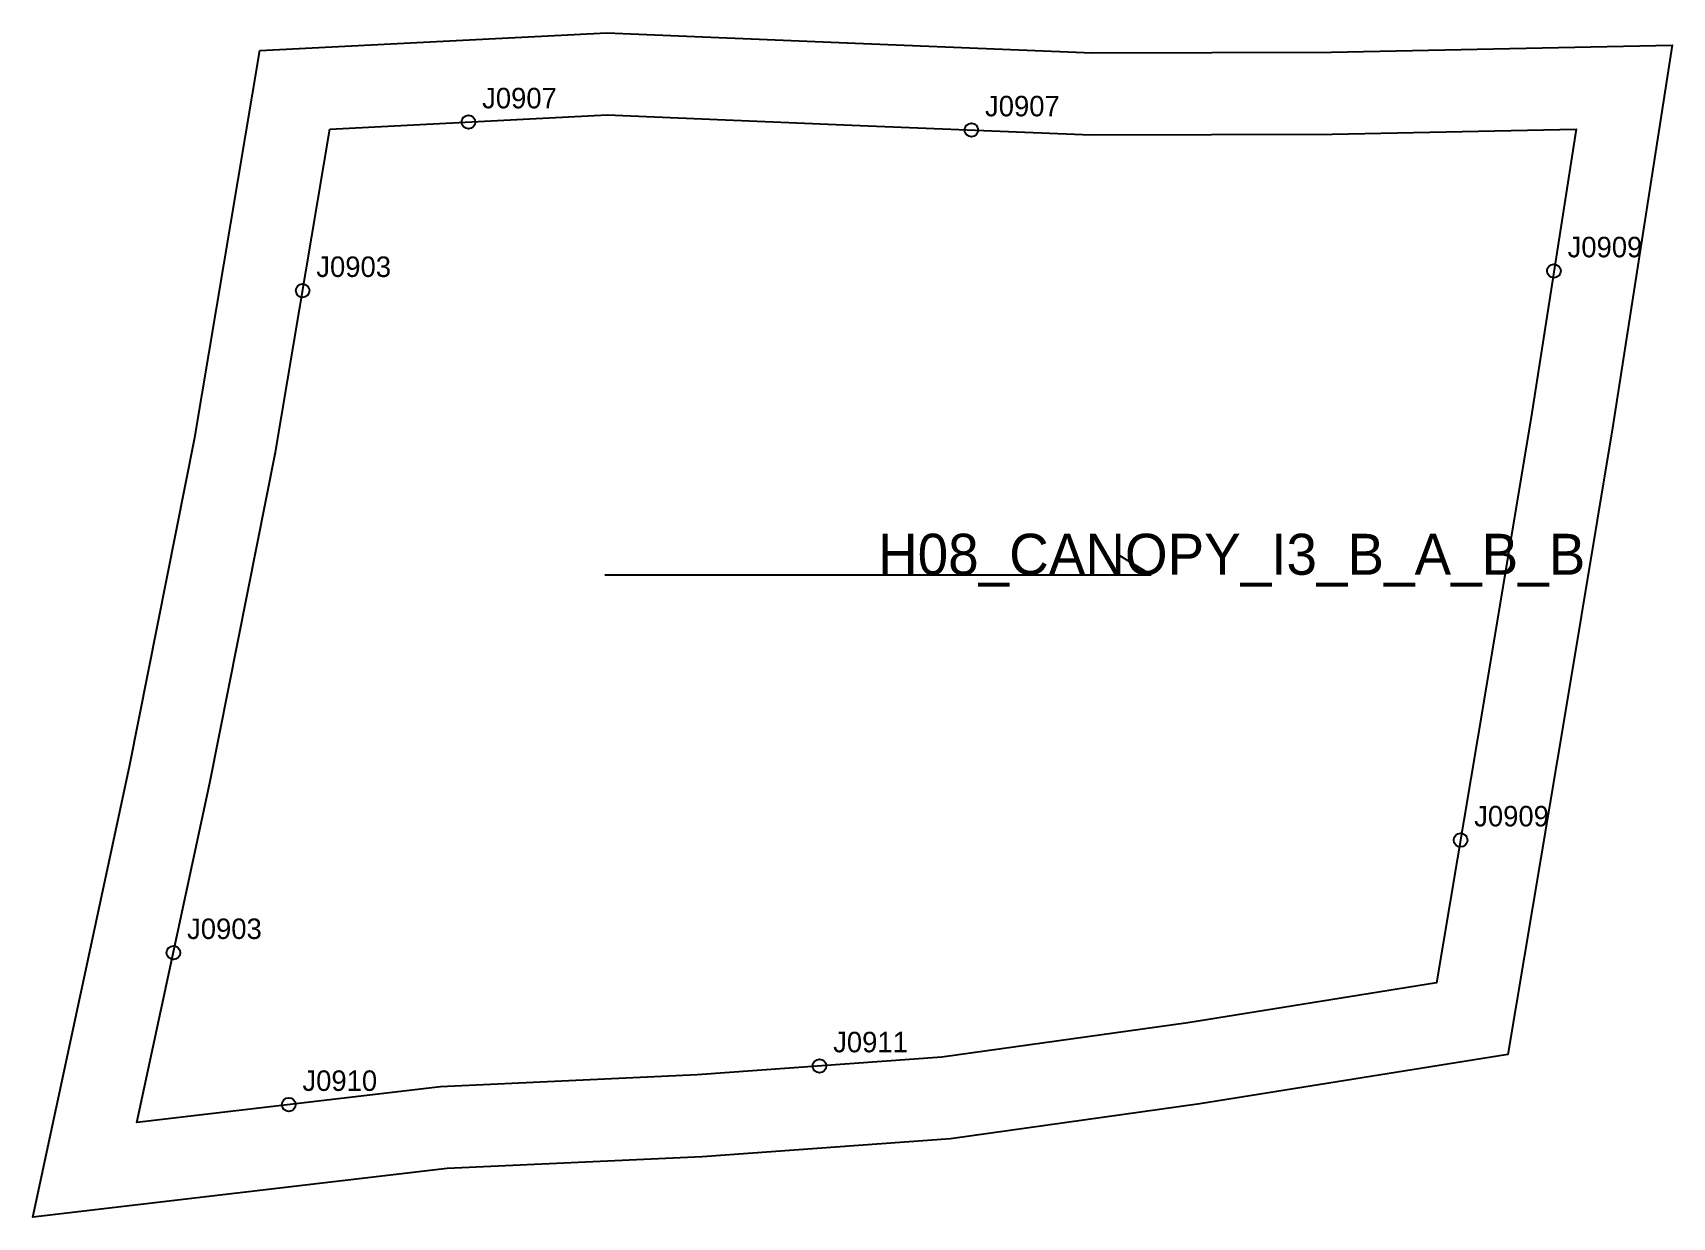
# Model space of a CAD drawing. Header units: millimetres. Extents: x -43 to 196, y -159 to 14.
import ezdxf

# ---------------------------------------------------------------- set-up
doc = ezdxf.new("R2010")
doc.units = ezdxf.units.MM
for name, color, linetype in [('CUT', 1, 'Continuous'), ('GRAIN', 3, 'Continuous'), ('LABEL', 7, 'Continuous'), ('NOTCH', 2, 'Continuous'), ('SEW', 5, 'Continuous')]:
    doc.layers.add(name, color=color, linetype=linetype)

msp = doc.modelspace()

# ---------------------------------------------------------------- linework, layer by layer
at = {"layer": 'CUT'}
msp.add_lwpolyline([(-10.24, 11.49), (40.53, 14.1), (76.88, 12.57), (111.57, 11.16), (146.51, 11.28), (196.41, 12.29), (187.72, -43.44), (180.78, -85.12), (172.35, -135.43), (127.3, -142.66), (90.8, -147.75), (54.47, -150.39), (17.18, -152.11), (-43.45, -159.25), (-29.3, -93.27), (-19.74, -45.12), (-10.24, 11.49)], close=True, dxfattribs=at)
at = {"layer": 'GRAIN'}
for p, q in [((120.19, -65.22), (115.19, -62.22)), ((40.24, -65.22), (120.19, -65.22))]:
    msp.add_line(p, q, dxfattribs=at)
at = {"layer": 'NOTCH'}
for centre in [(20.29, 1.04), (93.87, -0.13), (179.11, -20.76), (-3.97, -23.64), (165.44, -104.05), (-22.88, -120.53), (71.65, -137.11), (-6, -142.76)]:
    msp.add_circle(centre, 1, dxfattribs=at)
at = {"layer": 'SEW'}
msp.add_lwpolyline([(0, 0), (40.59, 2.09), (76.39, 0.58), (111.34, -0.84), (146.65, -0.72), (182.35, 0), (175.88, -41.53), (168.94, -83.15), (161.94, -124.95), (125.52, -130.79), (89.53, -135.81), (53.76, -138.41), (16.2, -140.14), (-28.21, -145.37), (-17.55, -95.69), (-7.93, -47.28)], close=True, dxfattribs=at)

# ---------------------------------------------------------------- texts
at = {"layer": 'LABEL'}
for s, height, p in [('J0907', 3, (22.29, 3.04)), ('J0907', 3, (95.87, 1.87)), ('J0909', 3, (181.11, -18.76)), ('J0903', 3, (-1.97, -21.64)), ('H08_CANOPY_I3_B_A_B_B', 6, (80.22, -65.22)), ('J0909', 3, (167.44, -102.05)), ('J0903', 3, (-20.88, -118.53)), ('J0911', 3, (73.65, -135.11)), ('J0910', 3, (-4, -140.76))]:
    msp.add_text(s, height=height, dxfattribs=at).set_placement(p)

doc.saveas('drawing.dxf')
